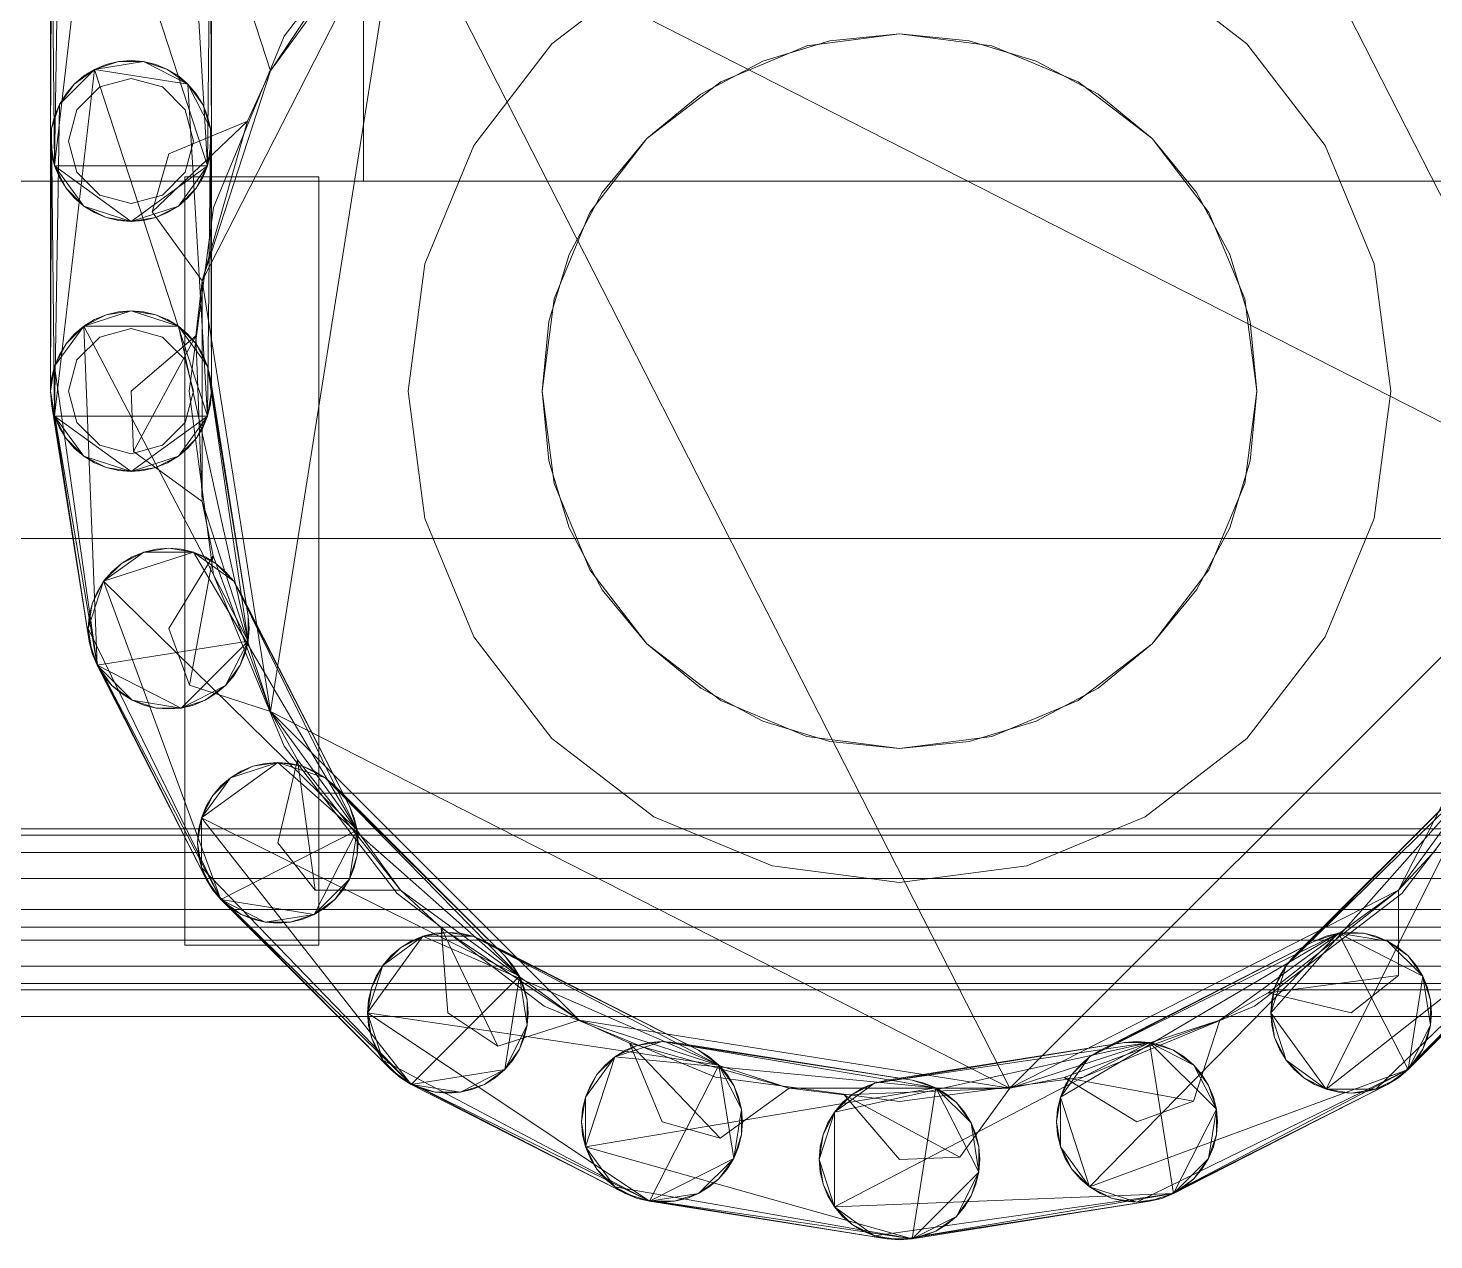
# Model space of a CAD drawing. Header units: millimetres. Extents: x -1970 to 59977, y -50268 to 6837.
# Drawn here: x 58291.7 to 58449.1, y 1831.5 to 1967.1 of the extents above; entities that cross this region are included whole.
import ezdxf

# ---------------------------------------------------------------- set-up
doc = ezdxf.new("R2010")
doc.units = ezdxf.units.MM
doc.layers.add('lateral_secador', color=7, linetype='Continuous', lineweight=0)

msp = doc.modelspace()

# ---------------------------------------------------------------- linework, layer by layer
at = {"layer": 'lateral_secador'}
for p, q in [((58425.118, 1996.89), (58467.28, 1914.142)), ((58294.694, 1951.719), (58299.167, 1990.519)), ((58299.167, 1990.519), (58311.812, 1951.719)), ((58309.616, 1988.864), (58311.812, 1951.719)), ((58294.694, 1951.719), (58295.233, 1986.586)), ((58294.253, 1954.5), (58294.364, 1983.908)), ((58294.253, 1982.5), (58294.253, 1954.5)), ((58294.694, 1951.719), (58294.364, 1983.908)), ((58312.142, 1983.908), (58311.812, 1951.719)), ((58312.142, 1983.908), (58312.253, 1954.5)), ((58312.253, 1954.5), (58312.253, 1982.5)), ((58333.038, 1982.715), (58320.404, 1966.25)), ((58311.226, 1938.858), (58333.392, 1982.361)), ((58318.864, 1962.365), (58333.392, 1982.361)), ((58318.864, 1890.635), (58333.392, 1982.361)), ((58333.392, 1982.361), (58467.28, 1914.142)), ((58401.61, 1848.473), (58333.392, 1982.361)), ((58329.253, 1980), (58329.253, 1950)), ((58318.864, 1962.365), (58329.181, 1977.806)), ((58361.753, 1974.131), (58350.362, 1965.391)), ((58428.144, 1965.391), (58416.753, 1974.131)), ((58315.927, 1971.435), (58318.864, 1962.365)), ((58320.404, 1966.25), (58312.462, 1947.076)), ((58350.362, 1965.391), (58341.622, 1954)), ((58378.9, 1965.137), (58369.253, 1961.141)), ((58381.449, 1965.731), (58373.946, 1963.455)), ((58389.253, 1966.5), (58378.9, 1965.137)), ((58389.253, 1966.5), (58381.449, 1965.731)), ((58397.057, 1965.731), (58389.253, 1966.5)), ((58399.606, 1965.137), (58389.253, 1966.5)), ((58404.56, 1963.455), (58397.057, 1965.731)), ((58409.253, 1961.141), (58399.606, 1965.137)), ((58436.884, 1954), (58428.144, 1965.391)), ((58294.694, 1923.719), (58299.167, 1962.519)), ((58295.233, 1958.586), (58299.167, 1962.519)), ((58296.89, 1960.864), (58299.167, 1962.519)), ((58299.167, 1962.519), (58297.962, 1961.781)), ((58299.167, 1962.519), (58301.845, 1963.389)), ((58299.167, 1962.519), (58304.661, 1963.389)), ((58300.472, 1963.059), (58299.167, 1962.519)), ((58299.167, 1962.519), (58309.616, 1960.864)), ((58299.167, 1962.519), (58311.812, 1923.719)), ((58301.845, 1963.389), (58300.472, 1963.059)), ((58303.253, 1963.5), (58301.845, 1963.389)), ((58301.845, 1963.389), (58304.661, 1963.389)), ((58304.661, 1963.389), (58303.253, 1963.5)), ((58304.661, 1963.389), (58307.339, 1962.519)), ((58306.034, 1963.059), (58304.661, 1963.389)), ((58304.661, 1963.389), (58309.616, 1960.864)), ((58307.339, 1962.519), (58306.034, 1963.059)), ((58307.339, 1962.519), (58309.616, 1960.864)), ((58308.544, 1961.781), (58307.339, 1962.519)), ((58311.226, 1938.858), (58318.864, 1962.365)), ((58318.864, 1962.365), (58316.267, 1956.732)), ((58373.946, 1963.455), (58367.03, 1959.759)), ((58411.476, 1959.759), (58404.56, 1963.455)), ((58295.233, 1958.586), (58296.89, 1960.864)), ((58296.89, 1960.864), (58295.972, 1959.79)), ((58297.962, 1961.781), (58296.89, 1960.864)), ((58299.753, 1960.562), (58297.191, 1958)), ((58303.253, 1961.5), (58299.753, 1960.562)), ((58306.753, 1960.562), (58303.253, 1961.5)), ((58309.315, 1958), (58306.753, 1960.562)), ((58309.616, 1960.864), (58308.544, 1961.781)), ((58309.616, 1960.864), (58311.272, 1958.586)), ((58310.534, 1959.79), (58309.616, 1960.864)), ((58309.616, 1960.864), (58312.142, 1955.908)), ((58309.616, 1960.864), (58311.812, 1923.719)), ((58369.253, 1961.141), (58360.969, 1954.784)), ((58417.537, 1954.784), (58409.253, 1961.141)), ((58295.972, 1959.79), (58295.233, 1958.586)), ((58311.272, 1958.586), (58310.534, 1959.79)), ((58367.03, 1959.759), (58360.969, 1954.784)), ((58417.537, 1954.784), (58411.476, 1959.759)), ((58294.364, 1955.908), (58295.233, 1958.586)), ((58294.694, 1957.281), (58294.364, 1955.908)), ((58295.233, 1958.586), (58294.694, 1957.281)), ((58294.694, 1923.719), (58295.233, 1958.586)), ((58297.191, 1958), (58296.253, 1954.5)), ((58310.253, 1954.5), (58309.315, 1958)), ((58311.272, 1958.586), (58312.142, 1955.908)), ((58311.812, 1957.281), (58311.272, 1958.586)), ((58312.142, 1955.908), (58311.812, 1957.281)), ((58294.253, 1926.5), (58294.364, 1955.908)), ((58294.364, 1955.908), (58294.253, 1954.5)), ((58294.694, 1923.719), (58294.364, 1955.908)), ((58305.63, 1946.576), (58316.267, 1956.732)), ((58316.267, 1956.732), (58307.462, 1953.075)), ((58311.226, 1938.858), (58316.267, 1956.732)), ((58312.142, 1955.908), (58311.812, 1923.719)), ((58312.142, 1955.908), (58312.253, 1926.5)), ((58312.253, 1954.5), (58312.142, 1955.908)), ((58294.253, 1954.5), (58294.253, 1926.5)), ((58294.694, 1951.719), (58294.253, 1954.5)), ((58294.253, 1954.5), (58294.364, 1953.092)), ((58296.253, 1954.5), (58297.191, 1951)), ((58309.315, 1951), (58310.253, 1954.5)), ((58312.253, 1954.5), (58311.812, 1951.719)), ((58312.142, 1953.092), (58312.253, 1954.5)), ((58312.253, 1926.5), (58312.253, 1954.5)), ((58360.969, 1954.784), (58354.612, 1946.5)), ((58360.969, 1954.784), (58355.994, 1948.723)), ((58422.512, 1948.723), (58417.537, 1954.784)), ((58423.894, 1946.5), (58417.537, 1954.784)), ((58294.364, 1953.092), (58294.694, 1951.719)), ((58307.462, 1953.075), (58305.63, 1946.576)), ((58311.812, 1951.719), (58312.142, 1953.092)), ((58341.622, 1954), (58336.127, 1940.735)), ((58442.379, 1940.735), (58436.884, 1954)), ((58295.972, 1949.21), (58294.694, 1951.719)), ((58294.694, 1951.719), (58295.233, 1950.414)), ((58297.962, 1947.219), (58294.694, 1951.719)), ((58303.253, 1945.5), (58294.694, 1951.719)), ((58311.812, 1951.719), (58294.694, 1951.719)), ((58297.191, 1951), (58299.753, 1948.438)), ((58311.812, 1951.719), (58303.253, 1945.5)), ((58306.753, 1948.438), (58309.315, 1951)), ((58311.812, 1951.719), (58308.544, 1947.219)), ((58311.812, 1951.719), (58310.534, 1949.21)), ((58311.272, 1950.414), (58311.812, 1951.719)), ((39189.253, 1950), (58489.253, 1950)), ((58295.233, 1950.414), (58295.972, 1949.21)), ((58309.253, 1950.5), (58324.253, 1950.5)), ((58309.253, 1950.5), (58309.253, 1864.5)), ((58310.534, 1949.21), (58311.272, 1950.414)), ((58324.253, 1864.5), (58324.253, 1950.5)), ((58329.253, 1950), (58609.253, 1950)), ((58297.962, 1947.219), (58295.972, 1949.21)), ((58295.972, 1949.21), (58296.89, 1948.136)), ((58296.89, 1948.136), (58297.962, 1947.219)), ((58299.753, 1948.438), (58303.253, 1947.5)), ((58303.253, 1947.5), (58306.753, 1948.438)), ((58310.534, 1949.21), (58308.544, 1947.219)), ((58308.544, 1947.219), (58309.616, 1948.136)), ((58309.616, 1948.136), (58310.534, 1949.21)), ((58355.994, 1948.723), (58352.298, 1941.807)), ((58426.208, 1941.807), (58422.512, 1948.723)), ((58300.472, 1945.941), (58297.962, 1947.219)), ((58297.962, 1947.219), (58299.167, 1946.481)), ((58303.253, 1945.5), (58297.962, 1947.219)), ((58299.167, 1946.481), (58300.472, 1945.941)), ((58308.544, 1947.219), (58303.253, 1945.5)), ((58305.63, 1946.576), (58311.226, 1938.858)), ((58308.544, 1947.219), (58306.034, 1945.941)), ((58306.034, 1945.941), (58307.339, 1946.481)), ((58307.339, 1946.481), (58308.544, 1947.219)), ((58312.462, 1947.076), (58309.753, 1926.5)), ((58354.612, 1946.5), (58350.616, 1936.853)), ((58427.89, 1936.853), (58423.894, 1946.5)), ((58303.253, 1945.5), (58300.472, 1945.941)), ((58300.472, 1945.941), (58301.845, 1945.611)), ((58301.845, 1945.611), (58303.253, 1945.5)), ((58306.034, 1945.941), (58303.253, 1945.5)), ((58303.253, 1945.5), (58304.661, 1945.611)), ((58304.661, 1945.611), (58306.034, 1945.941)), ((58352.298, 1941.807), (58350.022, 1934.304)), ((58428.484, 1934.304), (58426.208, 1941.807)), ((58336.127, 1940.735), (58334.253, 1926.5)), ((58444.253, 1926.5), (58442.379, 1940.735)), ((58311.226, 1938.858), (58310.497, 1932.698)), ((58311.226, 1914.142), (58311.226, 1938.858)), ((58318.864, 1890.635), (58311.226, 1938.858)), ((58350.616, 1936.853), (58349.253, 1926.5)), ((58429.253, 1926.5), (58427.89, 1936.853)), ((58297.962, 1933.781), (58303.253, 1935.5)), ((58300.472, 1935.059), (58303.253, 1935.5)), ((58301.845, 1935.389), (58300.472, 1935.059)), ((58303.253, 1935.5), (58301.845, 1935.389)), ((58303.253, 1935.5), (58306.034, 1935.059)), ((58304.661, 1935.389), (58303.253, 1935.5)), ((58303.253, 1935.5), (58308.544, 1933.781)), ((58306.034, 1935.059), (58304.661, 1935.389)), ((58294.694, 1929.281), (58297.962, 1933.781)), ((58295.972, 1931.79), (58297.962, 1933.781)), ((58297.962, 1933.781), (58296.89, 1932.864)), ((58297.962, 1933.781), (58300.472, 1935.059)), ((58299.167, 1934.519), (58297.962, 1933.781)), ((58297.962, 1933.781), (58308.544, 1933.781)), ((58299.442, 1895.839), (58297.962, 1933.781)), ((58297.962, 1933.781), (58316.351, 1898.517)), ((58300.472, 1935.059), (58299.167, 1934.519)), ((58306.034, 1935.059), (58308.544, 1933.781)), ((58307.339, 1934.519), (58306.034, 1935.059)), ((58308.544, 1933.781), (58307.339, 1934.519)), ((58308.544, 1933.781), (58310.534, 1931.79)), ((58309.616, 1932.864), (58308.544, 1933.781)), ((58308.544, 1933.781), (58311.812, 1929.281)), ((58308.544, 1933.781), (58316.351, 1898.517)), ((58350.022, 1934.304), (58349.253, 1926.5)), ((58429.253, 1926.5), (58428.484, 1934.304)), ((58296.89, 1932.864), (58295.972, 1931.79)), ((58299.753, 1932.562), (58297.191, 1930)), ((58303.253, 1933.5), (58299.753, 1932.562)), ((58306.753, 1932.562), (58303.253, 1933.5)), ((58310.497, 1932.698), (58303.253, 1926.5)), ((58303.519, 1919.753), (58310.497, 1932.698)), ((58309.315, 1930), (58306.753, 1932.562)), ((58310.534, 1931.79), (58309.616, 1932.864)), ((58311.226, 1914.142), (58310.497, 1932.698)), ((58294.694, 1929.281), (58295.972, 1931.79)), ((58295.233, 1930.586), (58294.694, 1929.281)), ((58295.972, 1931.79), (58295.233, 1930.586)), ((58310.534, 1931.79), (58311.812, 1929.281)), ((58311.272, 1930.586), (58310.534, 1931.79)), ((58311.812, 1929.281), (58311.272, 1930.586)), ((58294.253, 1926.5), (58294.694, 1929.281)), ((58294.694, 1929.281), (58294.364, 1927.908)), ((58299.442, 1895.839), (58294.694, 1929.281)), ((58297.191, 1930), (58296.253, 1926.5)), ((58310.253, 1926.5), (58309.315, 1930)), ((58311.812, 1929.281), (58316.351, 1901.332)), ((58312.142, 1927.908), (58311.812, 1929.281)), ((58311.812, 1929.281), (58316.351, 1898.517)), ((58294.364, 1927.908), (58294.253, 1926.5)), ((58316.351, 1901.332), (58312.142, 1927.908)), ((58294.694, 1923.719), (58294.253, 1926.5)), ((58294.253, 1926.5), (58294.364, 1925.092)), ((58298.573, 1898.517), (58294.253, 1926.5)), ((58299.442, 1895.839), (58294.253, 1926.5)), ((58296.253, 1926.5), (58297.191, 1923)), ((58303.253, 1926.5), (58303.519, 1919.753)), ((58309.315, 1923), (58310.253, 1926.5)), ((58309.753, 1926.5), (58312.462, 1905.924)), ((58312.253, 1926.5), (58311.812, 1923.719)), ((58312.142, 1925.092), (58312.253, 1926.5)), ((58334.253, 1926.5), (58336.127, 1912.265)), ((58349.253, 1926.5), (58350.022, 1918.696)), ((58349.253, 1926.5), (58350.616, 1916.147)), ((58427.89, 1916.147), (58429.253, 1926.5)), ((58428.484, 1918.696), (58429.253, 1926.5)), ((58442.379, 1912.265), (58444.253, 1926.5)), ((58294.364, 1925.092), (58294.694, 1923.719)), ((58294.364, 1925.092), (58298.573, 1898.517)), ((58311.812, 1923.719), (58312.142, 1925.092)), ((58295.972, 1921.21), (58294.694, 1923.719)), ((58294.694, 1923.719), (58295.233, 1922.414)), ((58297.962, 1919.219), (58294.694, 1923.719)), ((58303.253, 1917.5), (58294.694, 1923.719)), ((58311.812, 1923.719), (58294.694, 1923.719)), ((58297.191, 1923), (58299.753, 1920.438)), ((58311.812, 1923.719), (58303.253, 1917.5)), ((58306.753, 1920.438), (58309.315, 1923)), ((58311.812, 1923.719), (58308.544, 1919.219)), ((58311.812, 1923.719), (58310.534, 1921.21)), ((58311.272, 1922.414), (58311.812, 1923.719)), ((58295.233, 1922.414), (58295.972, 1921.21)), ((58297.962, 1919.219), (58295.972, 1921.21)), ((58295.972, 1921.21), (58296.89, 1920.136)), ((58310.534, 1921.21), (58308.544, 1919.219)), ((58309.616, 1920.136), (58310.534, 1921.21)), ((58310.534, 1921.21), (58311.272, 1922.414)), ((58296.89, 1920.136), (58297.962, 1919.219)), ((58299.753, 1920.438), (58303.253, 1919.5)), ((58303.253, 1919.5), (58306.753, 1920.438)), ((58303.519, 1919.753), (58311.226, 1914.142)), ((58308.544, 1919.219), (58309.616, 1920.136)), ((58300.472, 1917.941), (58297.962, 1919.219)), ((58297.962, 1919.219), (58299.167, 1918.481)), ((58303.253, 1917.5), (58297.962, 1919.219)), ((58299.167, 1918.481), (58300.472, 1917.941)), ((58303.253, 1917.5), (58300.472, 1917.941)), ((58300.472, 1917.941), (58301.845, 1917.611)), ((58308.544, 1919.219), (58303.253, 1917.5)), ((58306.034, 1917.941), (58303.253, 1917.5)), ((58304.661, 1917.611), (58306.034, 1917.941)), ((58308.544, 1919.219), (58306.034, 1917.941)), ((58306.034, 1917.941), (58307.339, 1918.481)), ((58307.339, 1918.481), (58308.544, 1919.219)), ((58350.022, 1918.696), (58352.298, 1911.193)), ((58426.208, 1911.193), (58428.484, 1918.696)), ((58301.845, 1917.611), (58303.253, 1917.5)), ((58303.253, 1917.5), (58304.661, 1917.611)), ((58350.616, 1916.147), (58354.612, 1906.5)), ((58423.894, 1906.5), (58427.89, 1916.147)), ((58318.864, 1890.635), (58311.226, 1914.142)), ((58311.226, 1914.142), (58312.437, 1908.058)), ((58467.28, 1914.142), (58401.61, 1848.473)), ((58467.28, 1914.142), (58445.114, 1870.639)), ((58336.127, 1912.265), (58341.622, 1899)), ((58436.884, 1899), (58442.379, 1912.265)), ((58352.298, 1911.193), (58355.994, 1904.277)), ((58422.512, 1904.277), (58426.208, 1911.193)), ((39189.253, 1910), (58489.253, 1910)), ((58300.181, 1905.215), (58304.681, 1908.484)), ((58300.181, 1905.215), (58310.243, 1908.484)), ((58302.173, 1907.206), (58304.681, 1908.484)), ((58304.681, 1908.484), (58303.376, 1907.944)), ((58304.681, 1908.484), (58307.462, 1908.925)), ((58306.054, 1908.814), (58304.681, 1908.484)), ((58304.681, 1908.484), (58310.243, 1908.484)), ((58307.462, 1908.925), (58306.054, 1908.814)), ((58307.462, 1908.925), (58310.243, 1908.484)), ((58308.87, 1908.814), (58307.462, 1908.925)), ((58310.243, 1908.484), (58308.87, 1908.814)), ((58310.243, 1908.484), (58312.753, 1907.206)), ((58311.548, 1907.944), (58310.243, 1908.484)), ((58310.243, 1908.484), (58314.743, 1905.215)), ((58310.243, 1908.484), (58328.567, 1877.358)), ((58300.181, 1905.215), (58302.173, 1907.206)), ((58302.173, 1907.206), (58301.099, 1906.288)), ((58303.376, 1907.944), (58302.173, 1907.206)), ((58312.437, 1908.058), (58307.462, 1899.925)), ((58309.8, 1893.589), (58312.437, 1908.058)), ((58312.753, 1907.206), (58311.548, 1907.944)), ((58318.864, 1890.635), (58312.437, 1908.058)), ((58312.753, 1907.206), (58314.743, 1905.215)), ((58313.825, 1906.288), (58312.753, 1907.206)), ((58301.099, 1906.288), (58300.181, 1905.215)), ((58312.462, 1905.924), (58320.404, 1886.75)), ((58314.743, 1905.215), (58313.825, 1906.288)), ((58354.612, 1906.5), (58360.969, 1898.216)), ((58417.537, 1898.216), (58423.894, 1906.5)), ((58298.462, 1899.925), (58300.181, 1905.215)), ((58298.903, 1902.706), (58300.181, 1905.215)), ((58299.442, 1904.01), (58298.903, 1902.706)), ((58300.181, 1905.215), (58299.442, 1904.01)), ((58313.314, 1869.587), (58300.181, 1905.215)), ((58300.181, 1905.215), (58328.567, 1877.358)), ((58314.743, 1905.215), (58327.696, 1880.036)), ((58315.481, 1904.01), (58314.743, 1905.215)), ((58314.743, 1905.215), (58328.567, 1877.358)), ((58327.696, 1880.036), (58315.481, 1904.01)), ((58355.994, 1904.277), (58360.969, 1898.216)), ((58417.537, 1898.216), (58422.512, 1904.277)), ((58298.462, 1899.925), (58298.903, 1902.706)), ((58298.903, 1902.706), (58298.573, 1901.332)), ((58298.573, 1901.332), (58298.462, 1899.925)), ((58316.351, 1901.332), (58316.351, 1898.517)), ((58316.462, 1899.925), (58316.351, 1901.332)), ((58298.903, 1897.143), (58298.462, 1899.925)), ((58298.462, 1899.925), (58298.573, 1898.517)), ((58313.314, 1869.587), (58298.462, 1899.925)), ((58307.462, 1899.925), (58309.8, 1893.589)), ((58316.351, 1898.517), (58316.462, 1899.925)), ((58298.573, 1898.517), (58298.903, 1897.143)), ((58299.442, 1895.839), (58298.573, 1898.517)), ((58316.351, 1898.517), (58299.442, 1895.839)), ((58316.351, 1898.517), (58308.87, 1891.035)), ((58316.351, 1898.517), (58313.825, 1893.561)), ((58316.351, 1898.517), (58315.481, 1895.839)), ((58316.022, 1897.143), (58316.351, 1898.517)), ((58341.622, 1899), (58350.362, 1887.609)), ((58360.969, 1898.216), (58367.03, 1893.241)), ((58360.969, 1898.216), (58369.253, 1891.859)), ((58409.253, 1891.859), (58417.537, 1898.216)), ((58411.476, 1893.241), (58417.537, 1898.216)), ((58428.144, 1887.609), (58436.884, 1899)), ((58311.659, 1871.865), (58298.903, 1897.143)), ((58298.903, 1897.143), (58299.442, 1895.839)), ((58313.314, 1869.587), (58298.903, 1897.143)), ((58315.481, 1895.839), (58316.022, 1897.143)), ((58299.442, 1895.839), (58311.659, 1871.865)), ((58301.099, 1893.561), (58299.442, 1895.839)), ((58299.442, 1895.839), (58300.181, 1894.635)), ((58303.376, 1891.906), (58299.442, 1895.839)), ((58308.87, 1891.035), (58299.442, 1895.839)), ((58300.181, 1894.635), (58301.099, 1893.561)), ((58315.481, 1895.839), (58313.825, 1893.561)), ((58313.825, 1893.561), (58314.743, 1894.635)), ((58314.743, 1894.635), (58315.481, 1895.839)), ((58303.376, 1891.906), (58301.099, 1893.561)), ((58301.099, 1893.561), (58302.173, 1892.643)), ((58313.825, 1893.561), (58308.87, 1891.035)), ((58309.8, 1893.589), (58318.864, 1890.635)), ((58313.825, 1893.561), (58311.548, 1891.906)), ((58312.753, 1892.643), (58313.825, 1893.561)), ((58367.03, 1893.241), (58373.946, 1889.545)), ((58404.56, 1889.545), (58411.476, 1893.241)), ((58302.173, 1892.643), (58303.376, 1891.906)), ((58306.054, 1891.035), (58303.376, 1891.906)), ((58303.376, 1891.906), (58304.681, 1891.365)), ((58308.87, 1891.035), (58303.376, 1891.906)), ((58304.681, 1891.365), (58306.054, 1891.035)), ((58311.548, 1891.906), (58308.87, 1891.035)), ((58308.87, 1891.035), (58310.243, 1891.365)), ((58310.243, 1891.365), (58311.548, 1891.906)), ((58311.548, 1891.906), (58312.753, 1892.643)), ((58369.253, 1891.859), (58378.9, 1887.863)), ((58399.606, 1887.863), (58409.253, 1891.859)), ((58308.87, 1891.035), (58306.054, 1891.035)), ((58306.054, 1891.035), (58307.462, 1890.925)), ((58307.462, 1890.925), (58308.87, 1891.035)), ((58333.392, 1870.639), (58318.864, 1890.635)), ((58318.864, 1890.635), (58321.894, 1885.223)), ((58353.388, 1856.11), (58318.864, 1890.635)), ((58401.61, 1848.473), (58318.864, 1890.635)), ((58459.642, 1890.635), (58445.114, 1870.639)), ((58373.946, 1889.545), (58381.449, 1887.269)), ((58397.057, 1887.269), (58404.56, 1889.545)), ((58320.404, 1886.75), (58333.038, 1870.285)), ((58350.362, 1887.609), (58361.753, 1878.869)), ((58378.9, 1887.863), (58389.253, 1886.5)), ((58381.449, 1887.269), (58389.253, 1886.5)), ((58389.253, 1886.5), (58399.606, 1887.863)), ((58389.253, 1886.5), (58397.057, 1887.269)), ((58416.753, 1878.869), (58428.144, 1887.609)), ((58445.468, 1870.285), (58458.102, 1886.75)), ((58311.118, 1878.732), (58319.677, 1884.95)), ((58314.388, 1883.232), (58319.677, 1884.95)), ((58316.896, 1884.51), (58319.677, 1884.95)), ((58319.677, 1884.95), (58318.271, 1884.84)), ((58321.894, 1885.223), (58319.677, 1875.95)), ((58319.677, 1884.95), (58322.458, 1884.51)), ((58321.085, 1884.84), (58319.677, 1884.95)), ((58319.677, 1884.95), (58324.968, 1883.232)), ((58319.677, 1884.95), (58346.722, 1861.01)), ((58323.858, 1870.647), (58321.894, 1885.223)), ((58333.392, 1870.639), (58321.894, 1885.223)), ((58314.388, 1883.232), (58316.896, 1884.51)), ((58315.591, 1883.969), (58314.388, 1883.232)), ((58316.896, 1884.51), (58315.591, 1883.969)), ((58318.271, 1884.84), (58316.896, 1884.51)), ((58322.458, 1884.51), (58321.085, 1884.84)), ((58322.458, 1884.51), (58324.968, 1883.232)), ((58323.763, 1883.969), (58322.458, 1884.51)), ((58324.968, 1883.232), (58323.763, 1883.969)), ((58430.802, 1856.925), (58454.743, 1883.969)), ((58432.521, 1862.215), (58454.743, 1883.969)), ((58437.021, 1848.365), (58454.743, 1883.969)), ((58311.118, 1878.732), (58314.388, 1883.232)), ((58312.396, 1881.24), (58314.388, 1883.232)), ((58313.314, 1882.314), (58312.396, 1881.24)), ((58314.388, 1883.232), (58313.314, 1882.314)), ((58324.968, 1883.232), (58345.067, 1863.288)), ((58326.042, 1882.314), (58324.968, 1883.232)), ((58324.968, 1883.232), (58346.722, 1861.01)), ((58345.067, 1863.288), (58326.042, 1882.314)), ((58432.521, 1862.215), (58452.464, 1882.314)), ((58452.464, 1882.314), (58433.439, 1863.288)), ((58311.118, 1878.732), (58312.396, 1881.24)), ((58312.396, 1881.24), (58311.659, 1880.036)), ((58324.253, 1881.5), (58454.253, 1881.5)), ((58324.253, 1881.5), (58324.253, 1866.5)), ((58310.677, 1875.95), (58311.118, 1878.732)), ((58311.118, 1878.732), (58310.788, 1877.358)), ((58311.659, 1880.036), (58311.118, 1878.732)), ((58311.118, 1873.169), (58311.118, 1878.732)), ((58334.618, 1848.906), (58311.118, 1878.732)), ((58311.118, 1878.732), (58346.722, 1861.01)), ((58327.696, 1880.036), (58328.567, 1877.358)), ((58328.237, 1878.732), (58327.696, 1880.036)), ((58328.567, 1877.358), (58328.237, 1878.732)), ((58361.753, 1878.869), (58375.018, 1873.374)), ((58403.488, 1873.374), (58416.753, 1878.869)), ((58259.253, 1877.5), (58509.253, 1877.5)), ((58310.788, 1877.358), (58310.677, 1875.95)), ((58328.567, 1877.358), (58313.314, 1869.587)), ((58328.567, 1877.358), (58323.763, 1867.931)), ((58328.567, 1877.358), (58327.696, 1871.865)), ((58328.567, 1877.358), (58328.567, 1874.543)), ((58328.677, 1875.95), (58328.567, 1877.358)), ((58259.253, 1876.815), (58509.253, 1876.815)), ((58311.118, 1873.169), (58310.677, 1875.95)), ((58310.677, 1875.95), (58310.788, 1874.543)), ((58319.677, 1875.95), (58323.858, 1870.647)), ((58328.567, 1874.543), (58328.677, 1875.95)), ((58259.253, 1874.864), (58509.253, 1874.864)), ((58310.788, 1874.543), (58311.118, 1873.169)), ((58328.567, 1874.543), (58327.696, 1871.865)), ((58328.237, 1873.169), (58328.567, 1874.543)), ((58445.114, 1870.639), (58449.325, 1875.194)), ((58312.396, 1870.66), (58311.118, 1873.169)), ((58311.118, 1873.169), (58311.659, 1871.865)), ((58334.618, 1848.906), (58311.118, 1873.169)), ((58327.696, 1871.865), (58328.237, 1873.169)), ((58375.018, 1873.374), (58389.253, 1871.5)), ((58389.253, 1871.5), (58403.488, 1873.374)), ((58259.253, 1871.944), (58509.253, 1871.944)), ((58311.659, 1871.865), (58312.396, 1870.66)), ((58313.314, 1869.587), (58311.659, 1871.865)), ((58327.696, 1871.865), (58323.763, 1867.931)), ((58327.696, 1871.865), (58326.042, 1869.587)), ((58326.958, 1870.66), (58327.696, 1871.865)), ((58466.847, 1871.865), (58437.021, 1848.365)), ((58466.847, 1871.865), (58442.583, 1848.365)), ((58466.847, 1871.865), (58445.093, 1849.643)), ((58332.339, 1850.561), (58312.396, 1870.66)), ((58312.396, 1870.66), (58313.314, 1869.587)), ((58334.618, 1848.906), (58312.396, 1870.66)), ((58313.314, 1869.587), (58332.339, 1850.561)), ((58315.591, 1867.931), (58313.314, 1869.587)), ((58313.314, 1869.587), (58314.388, 1868.669)), ((58318.271, 1867.061), (58313.314, 1869.587)), ((58323.763, 1867.931), (58313.314, 1869.587)), ((58326.042, 1869.587), (58323.763, 1867.931)), ((58323.858, 1870.647), (58333.392, 1870.639)), ((58324.968, 1868.669), (58326.042, 1869.587)), ((58326.042, 1869.587), (58326.958, 1870.66)), ((58333.038, 1870.285), (58349.503, 1857.651)), ((58353.388, 1856.11), (58333.392, 1870.639)), ((58333.392, 1870.639), (58337.946, 1866.428)), ((58445.114, 1870.639), (58401.61, 1848.473)), ((58445.114, 1870.639), (58425.118, 1856.11)), ((58429.003, 1857.651), (58445.468, 1870.285)), ((58445.114, 1870.639), (58430.53, 1859.141)), ((58465.192, 1869.587), (58445.093, 1849.643)), ((58445.105, 1861.105), (58445.114, 1870.639)), ((58446.167, 1850.561), (58465.192, 1869.587)), ((58509.253, 1868.5), (58259.253, 1868.5)), ((58314.388, 1868.669), (58315.591, 1867.931)), ((58318.271, 1867.061), (58315.591, 1867.931)), ((58315.591, 1867.931), (58316.896, 1867.391)), ((58323.763, 1867.931), (58318.271, 1867.061)), ((58323.763, 1867.931), (58321.085, 1867.061)), ((58322.458, 1867.391), (58323.763, 1867.931)), ((58323.763, 1867.931), (58324.968, 1868.669)), ((58279.253, 1866.5), (58509.253, 1866.5)), ((58316.896, 1867.391), (58318.271, 1867.061)), ((58321.085, 1867.061), (58318.271, 1867.061)), ((58318.271, 1867.061), (58319.677, 1866.95)), ((58319.677, 1866.95), (58321.085, 1867.061)), ((58321.085, 1867.061), (58322.458, 1867.391)), ((58324.253, 1866.5), (58454.253, 1866.5)), ((58344.317, 1853.173), (58337.946, 1866.428)), ((58337.946, 1866.428), (58338.704, 1856.925)), ((58353.388, 1856.11), (58337.946, 1866.428)), ((58259.253, 1865.056), (58509.253, 1865.056)), ((58309.253, 1864.5), (58324.253, 1864.5)), ((58329.704, 1856.925), (58335.923, 1865.484)), ((58331.423, 1862.215), (58335.923, 1865.484)), ((58333.413, 1864.206), (58335.923, 1865.484)), ((58334.618, 1864.944), (58333.413, 1864.206)), ((58335.923, 1865.484), (58334.618, 1864.944)), ((58335.923, 1865.484), (58338.704, 1865.925)), ((58337.296, 1865.814), (58335.923, 1865.484)), ((58335.923, 1865.484), (58341.485, 1865.484)), ((58335.923, 1865.484), (58369.042, 1851.073)), ((58338.704, 1865.925), (58337.296, 1865.814)), ((58338.704, 1865.925), (58341.485, 1865.484)), ((58340.11, 1865.814), (58338.704, 1865.925)), ((58341.485, 1865.484), (58340.11, 1865.814)), ((58341.485, 1865.484), (58366.763, 1852.728)), ((58342.79, 1864.944), (58341.485, 1865.484)), ((58341.485, 1865.484), (58369.042, 1851.073)), ((58366.763, 1852.728), (58342.79, 1864.944)), ((58407.269, 1847.49), (58438.396, 1865.814)), ((58410.538, 1851.99), (58438.396, 1865.814)), ((58410.538, 1837.428), (58438.396, 1865.814)), ((58410.538, 1851.99), (58435.716, 1864.944)), ((58435.716, 1864.944), (58411.743, 1852.728)), ((58435.716, 1864.944), (58438.396, 1865.814)), ((58437.021, 1865.484), (58435.716, 1864.944)), ((58438.396, 1865.814), (58437.021, 1865.484)), ((58439.802, 1865.925), (58438.396, 1865.814)), ((58438.396, 1865.814), (58441.21, 1865.814)), ((58438.396, 1865.814), (58443.888, 1864.944)), ((58438.396, 1865.814), (58447.821, 1861.01)), ((58438.396, 1865.814), (58446.167, 1850.561)), ((58441.21, 1865.814), (58439.802, 1865.925)), ((58441.21, 1865.814), (58443.888, 1864.944)), ((58442.583, 1865.484), (58441.21, 1865.814)), ((58443.888, 1864.944), (58442.583, 1865.484)), ((58443.888, 1864.944), (58446.167, 1863.288)), ((58445.093, 1864.206), (58443.888, 1864.944)), ((58443.888, 1864.944), (58447.821, 1861.01)), ((58331.423, 1862.215), (58333.413, 1864.206)), ((58332.339, 1863.288), (58331.423, 1862.215)), ((58333.413, 1864.206), (58332.339, 1863.288)), ((58345.067, 1863.288), (58346.722, 1861.01)), ((58345.985, 1862.215), (58345.067, 1863.288)), ((58433.439, 1863.288), (58432.521, 1862.215)), ((58446.167, 1863.288), (58445.093, 1864.206)), ((58446.167, 1863.288), (58447.821, 1861.01)), ((58447.083, 1862.215), (58446.167, 1863.288)), ((58259.253, 1862.136), (58509.253, 1862.136)), ((58329.704, 1856.925), (58331.423, 1862.215)), ((58330.144, 1859.706), (58331.423, 1862.215)), ((58331.423, 1862.215), (58330.685, 1861.01)), ((58346.722, 1861.01), (58345.985, 1862.215)), ((58430.802, 1856.925), (58432.521, 1862.215)), ((58431.243, 1859.706), (58432.521, 1862.215)), ((58432.521, 1862.215), (58431.784, 1861.01)), ((58447.821, 1861.01), (58447.083, 1862.215)), ((58259.253, 1860.185), (58509.253, 1860.185)), ((58329.704, 1856.925), (58330.144, 1859.706)), ((58330.144, 1859.706), (58329.814, 1858.332)), ((58330.685, 1861.01), (58330.144, 1859.706)), ((58346.722, 1861.01), (58334.618, 1848.906)), ((58346.722, 1861.01), (58345.067, 1850.561)), ((58346.722, 1861.01), (58347.593, 1858.332)), ((58347.263, 1859.706), (58346.722, 1861.01)), ((58346.722, 1861.01), (58347.593, 1855.517)), ((58347.593, 1858.332), (58347.263, 1859.706)), ((58445.105, 1861.105), (58430.53, 1859.141)), ((58430.802, 1856.925), (58431.243, 1859.706)), ((58431.243, 1859.706), (58430.913, 1858.332)), ((58431.784, 1861.01), (58431.243, 1859.706)), ((58439.802, 1856.925), (58445.105, 1861.105)), ((58447.821, 1861.01), (58446.167, 1850.561)), ((58447.821, 1861.01), (58448.692, 1858.332)), ((58448.362, 1859.706), (58447.821, 1861.01)), ((58447.821, 1861.01), (58448.692, 1855.517)), ((58448.692, 1858.332), (58448.362, 1859.706)), ((58259.253, 1859.5), (58509.253, 1859.5)), ((58329.814, 1858.332), (58329.704, 1856.925)), ((58347.593, 1858.332), (58347.593, 1855.517)), ((58347.704, 1856.925), (58347.593, 1858.332)), ((58425.118, 1856.11), (58430.53, 1859.141)), ((58430.53, 1859.141), (58439.802, 1856.925)), ((58430.913, 1858.332), (58430.802, 1856.925)), ((58448.692, 1858.332), (58448.692, 1855.517)), ((58448.802, 1856.925), (58448.692, 1858.332)), ((58330.144, 1854.143), (58329.704, 1856.925)), ((58329.704, 1856.925), (58329.814, 1855.517)), ((58331.423, 1851.635), (58329.704, 1856.925)), ((58361.271, 1835.82), (58329.704, 1856.925)), ((58329.704, 1856.925), (58369.042, 1851.073)), ((58338.704, 1856.925), (58344.317, 1853.173)), ((58347.593, 1855.517), (58347.704, 1856.925)), ((58349.503, 1857.651), (58368.677, 1849.709)), ((58409.829, 1849.709), (58429.003, 1857.651)), ((58431.243, 1854.143), (58430.802, 1856.925)), ((58430.802, 1856.925), (58430.913, 1855.517)), ((58432.521, 1851.635), (58430.802, 1856.925)), ((58437.021, 1848.365), (58430.802, 1856.925)), ((58448.692, 1855.517), (58448.802, 1856.925)), ((58279.253, 1856.5), (58509.253, 1856.5)), ((58329.814, 1855.517), (58330.144, 1854.143)), ((58344.317, 1853.173), (58353.388, 1856.11)), ((58347.593, 1855.517), (58345.067, 1850.561)), ((58347.593, 1855.517), (58346.722, 1852.839)), ((58347.263, 1854.143), (58347.593, 1855.517)), ((58376.896, 1848.473), (58353.388, 1856.11)), ((58353.388, 1856.11), (58359.021, 1853.514)), ((58401.61, 1848.473), (58353.388, 1856.11)), ((58425.118, 1856.11), (58401.61, 1848.473)), ((58425.118, 1856.11), (58407.694, 1849.683)), ((58422.163, 1847.046), (58425.118, 1856.11)), ((58430.913, 1855.517), (58431.243, 1854.143)), ((58448.692, 1855.517), (58446.167, 1850.561)), ((58448.692, 1855.517), (58447.821, 1852.839)), ((58448.362, 1854.143), (58448.692, 1855.517)), ((58331.423, 1851.635), (58330.144, 1854.143)), ((58330.144, 1854.143), (58330.685, 1852.839)), ((58346.722, 1852.839), (58347.263, 1854.143)), ((58357.388, 1851.99), (58362.677, 1853.709)), ((58369.177, 1842.876), (58359.021, 1853.514)), ((58359.021, 1853.514), (58362.677, 1844.709)), ((58376.896, 1848.473), (58359.021, 1853.514)), ((58359.896, 1853.269), (58362.677, 1853.709)), ((58361.271, 1853.598), (58359.896, 1853.269)), ((58362.677, 1853.709), (58361.271, 1853.598)), ((58362.677, 1853.709), (58390.661, 1849.389)), ((58364.085, 1853.598), (58362.677, 1853.709)), ((58362.677, 1853.709), (58393.339, 1848.519)), ((58390.661, 1849.389), (58364.085, 1853.598)), ((58381.972, 1845.79), (58417.235, 1853.598)), ((58381.972, 1835.21), (58417.235, 1853.598)), ((58386.472, 1849.059), (58414.421, 1853.598)), ((58386.472, 1849.059), (58417.235, 1853.598)), ((58414.421, 1853.598), (58387.845, 1849.389)), ((58415.829, 1853.709), (58414.421, 1853.598)), ((58414.421, 1853.598), (58417.235, 1853.598)), ((58417.235, 1853.598), (58415.829, 1853.709)), ((58417.235, 1853.598), (58419.915, 1852.728)), ((58418.61, 1853.269), (58417.235, 1853.598)), ((58417.235, 1853.598), (58422.192, 1851.073)), ((58417.235, 1853.598), (58424.718, 1846.117)), ((58417.235, 1853.598), (58419.915, 1836.69)), ((58432.521, 1851.635), (58431.243, 1854.143)), ((58431.243, 1854.143), (58431.784, 1852.839)), ((58447.821, 1852.839), (58448.362, 1854.143)), ((58330.685, 1852.839), (58331.423, 1851.635)), ((58346.722, 1852.839), (58345.067, 1850.561)), ((58345.985, 1851.635), (58346.722, 1852.839)), ((58354.118, 1847.49), (58357.388, 1851.99)), ((58354.118, 1841.928), (58357.388, 1851.99)), ((58355.396, 1849.999), (58357.388, 1851.99)), ((58357.388, 1851.99), (58356.314, 1851.073)), ((58357.388, 1851.99), (58359.896, 1853.269)), ((58358.591, 1852.728), (58357.388, 1851.99)), ((58357.388, 1851.99), (58393.339, 1848.519)), ((58359.896, 1853.269), (58358.591, 1852.728)), ((58366.763, 1852.728), (58369.042, 1851.073)), ((58367.968, 1851.99), (58366.763, 1852.728)), ((58369.042, 1851.073), (58367.968, 1851.99)), ((58407.269, 1847.49), (58410.538, 1851.99)), ((58408.548, 1849.999), (58410.538, 1851.99)), ((58410.538, 1851.99), (58409.464, 1851.073)), ((58411.743, 1852.728), (58410.538, 1851.99)), ((58419.915, 1852.728), (58418.61, 1853.269)), ((58419.915, 1852.728), (58422.192, 1851.073)), ((58421.118, 1851.99), (58419.915, 1852.728)), ((58422.192, 1851.073), (58421.118, 1851.99)), ((58431.784, 1852.839), (58432.521, 1851.635)), ((58447.821, 1852.839), (58446.167, 1850.561)), ((58447.083, 1851.635), (58447.821, 1852.839)), ((58333.413, 1849.643), (58331.423, 1851.635)), ((58331.423, 1851.635), (58332.339, 1850.561)), ((58361.271, 1835.82), (58331.423, 1851.635)), ((58332.339, 1850.561), (58333.413, 1849.643)), ((58334.618, 1848.906), (58332.339, 1850.561)), ((58345.067, 1850.561), (58334.618, 1848.906)), ((58345.067, 1850.561), (58340.11, 1848.035)), ((58345.067, 1850.561), (58342.79, 1848.906)), ((58343.993, 1849.643), (58345.067, 1850.561)), ((58345.067, 1850.561), (58345.985, 1851.635)), ((58356.314, 1851.073), (58355.396, 1849.999)), ((58369.042, 1851.073), (58361.271, 1835.82)), ((58369.042, 1851.073), (58370.696, 1848.795)), ((58369.958, 1849.999), (58369.042, 1851.073)), ((58369.042, 1851.073), (58371.567, 1846.117)), ((58369.042, 1851.073), (58370.696, 1840.623)), ((58409.464, 1851.073), (58408.548, 1849.999)), ((58446.167, 1850.561), (58410.538, 1837.428)), ((58446.167, 1850.561), (58415.829, 1835.709)), ((58446.167, 1850.561), (58418.61, 1836.15)), ((58422.192, 1851.073), (58423.847, 1848.795)), ((58423.11, 1849.999), (58422.192, 1851.073)), ((58422.192, 1851.073), (58424.718, 1846.117)), ((58434.513, 1849.643), (58432.521, 1851.635)), ((58432.521, 1851.635), (58433.439, 1850.561)), ((58437.021, 1848.365), (58432.521, 1851.635)), ((58433.439, 1850.561), (58434.513, 1849.643)), ((58446.167, 1850.561), (58443.888, 1848.906)), ((58445.093, 1849.643), (58446.167, 1850.561)), ((58446.167, 1850.561), (58447.083, 1851.635)), ((58358.591, 1836.69), (58333.413, 1849.643)), ((58333.413, 1849.643), (58334.618, 1848.906)), ((58361.271, 1835.82), (58333.413, 1849.643)), ((58334.618, 1848.906), (58358.591, 1836.69)), ((58337.296, 1848.035), (58334.618, 1848.906)), ((58334.618, 1848.906), (58335.923, 1848.365)), ((58340.11, 1848.035), (58334.618, 1848.906)), ((58342.79, 1848.906), (58340.11, 1848.035)), ((58341.485, 1848.365), (58342.79, 1848.906)), ((58342.79, 1848.906), (58343.993, 1849.643)), ((58354.118, 1847.49), (58355.396, 1849.999)), ((58354.659, 1848.795), (58354.118, 1847.49)), ((58355.396, 1849.999), (58354.659, 1848.795)), ((58368.677, 1849.709), (58389.253, 1847)), ((58370.696, 1848.795), (58369.958, 1849.999)), ((58370.696, 1848.795), (58371.567, 1846.117)), ((58371.237, 1847.49), (58370.696, 1848.795)), ((58381.972, 1845.79), (58386.472, 1849.059)), ((58383.962, 1847.781), (58386.472, 1849.059)), ((58386.472, 1849.059), (58385.167, 1848.519)), ((58387.845, 1849.389), (58386.472, 1849.059)), ((58389.253, 1847), (58409.829, 1849.709)), ((58390.661, 1849.389), (58393.339, 1848.519)), ((58392.034, 1849.059), (58390.661, 1849.389)), ((58393.339, 1848.519), (58392.034, 1849.059)), ((58401.61, 1848.473), (58407.694, 1849.683)), ((58407.269, 1847.49), (58408.548, 1849.999)), ((58407.81, 1848.795), (58407.269, 1847.49)), ((58422.163, 1847.046), (58407.694, 1849.683)), ((58407.694, 1849.683), (58415.829, 1844.709)), ((58408.548, 1849.999), (58407.81, 1848.795)), ((58443.888, 1848.906), (58418.61, 1836.15)), ((58419.915, 1836.69), (58443.888, 1848.906)), ((58423.847, 1848.795), (58423.11, 1849.999)), ((58423.847, 1848.795), (58424.718, 1846.117)), ((58424.388, 1847.49), (58423.847, 1848.795)), ((58437.021, 1848.365), (58434.513, 1849.643)), ((58434.513, 1849.643), (58435.716, 1848.906)), ((58435.716, 1848.906), (58437.021, 1848.365)), ((58445.093, 1849.643), (58442.583, 1848.365)), ((58442.583, 1848.365), (58443.888, 1848.906)), ((58443.888, 1848.906), (58445.093, 1849.643)), ((58335.923, 1848.365), (58337.296, 1848.035)), ((58340.11, 1848.035), (58337.296, 1848.035)), ((58337.296, 1848.035), (58338.704, 1847.925)), ((58338.704, 1847.925), (58340.11, 1848.035)), ((58340.11, 1848.035), (58341.485, 1848.365)), ((58353.677, 1844.709), (58354.118, 1847.49)), ((58354.118, 1847.49), (58353.788, 1846.117)), ((58354.118, 1841.928), (58393.339, 1848.519)), ((58354.118, 1841.928), (58354.118, 1847.49)), ((58369.177, 1842.876), (58376.896, 1848.473)), ((58371.567, 1846.117), (58371.237, 1847.49)), ((58401.61, 1848.473), (58376.896, 1848.473)), ((58376.896, 1848.473), (58383.054, 1847.744)), ((58381.972, 1845.79), (58383.962, 1847.781)), ((58383.962, 1847.781), (58382.89, 1846.864)), ((58401.61, 1848.473), (58383.054, 1847.744)), ((58396.001, 1840.765), (58383.054, 1847.744)), ((58383.054, 1847.744), (58389.253, 1840.5)), ((58385.167, 1848.519), (58383.962, 1847.781)), ((58393.339, 1848.519), (58390.661, 1831.611)), ((58393.339, 1848.519), (58395.616, 1846.864)), ((58394.544, 1847.781), (58393.339, 1848.519)), ((58393.339, 1848.519), (58397.272, 1844.586)), ((58393.339, 1848.519), (58398.142, 1839.092)), ((58395.616, 1846.864), (58394.544, 1847.781)), ((58396.001, 1840.765), (58401.61, 1848.473)), ((58406.829, 1844.709), (58407.269, 1847.49)), ((58407.269, 1847.49), (58406.939, 1846.117)), ((58407.269, 1841.928), (58407.269, 1847.49)), ((58410.538, 1837.428), (58407.269, 1847.49)), ((58424.718, 1846.117), (58424.388, 1847.49)), ((58439.802, 1847.925), (58437.021, 1848.365)), ((58437.021, 1848.365), (58438.396, 1848.035)), ((58442.583, 1848.365), (58437.021, 1848.365)), ((58438.396, 1848.035), (58439.802, 1847.925)), ((58442.583, 1848.365), (58439.802, 1847.925)), ((58439.802, 1847.925), (58441.21, 1848.035)), ((58441.21, 1848.035), (58442.583, 1848.365)), ((58353.788, 1846.117), (58353.677, 1844.709)), ((58371.567, 1846.117), (58370.696, 1840.623)), ((58371.567, 1846.117), (58371.567, 1843.301)), ((58371.677, 1844.709), (58371.567, 1846.117)), ((58380.253, 1840.5), (58381.972, 1845.79)), ((58380.694, 1843.281), (58381.972, 1845.79)), ((58381.972, 1845.79), (58381.233, 1844.586)), ((58382.89, 1846.864), (58381.972, 1845.79)), ((58381.972, 1835.21), (58381.972, 1845.79)), ((58395.616, 1846.864), (58397.272, 1844.586)), ((58396.534, 1845.79), (58395.616, 1846.864)), ((58397.272, 1844.586), (58396.534, 1845.79)), ((58406.939, 1846.117), (58406.829, 1844.709)), ((58415.829, 1844.709), (58422.163, 1847.046)), ((58424.718, 1846.117), (58419.915, 1836.69)), ((58424.718, 1846.117), (58423.847, 1840.623)), ((58424.718, 1846.117), (58424.718, 1843.301)), ((58424.829, 1844.709), (58424.718, 1846.117)), ((58354.118, 1841.928), (58353.677, 1844.709)), ((58353.677, 1844.709), (58353.788, 1843.301)), ((58362.677, 1844.709), (58369.177, 1842.876)), ((58371.567, 1843.301), (58371.677, 1844.709)), ((58381.233, 1844.586), (58380.694, 1843.281)), ((58397.272, 1844.586), (58398.142, 1841.908)), ((58397.812, 1843.281), (58397.272, 1844.586)), ((58397.272, 1844.586), (58398.142, 1839.092)), ((58407.269, 1841.928), (58406.829, 1844.709)), ((58406.829, 1844.709), (58406.939, 1843.301)), ((58424.718, 1843.301), (58424.829, 1844.709)), ((58353.788, 1843.301), (58354.118, 1841.928)), ((58371.567, 1843.301), (58370.696, 1840.623)), ((58371.237, 1841.928), (58371.567, 1843.301)), ((58380.253, 1840.5), (58380.694, 1843.281)), ((58380.694, 1843.281), (58380.364, 1841.908)), ((58398.142, 1841.908), (58397.812, 1843.281)), ((58406.939, 1843.301), (58407.269, 1841.928)), ((58424.718, 1843.301), (58423.847, 1840.623)), ((58424.388, 1841.928), (58424.718, 1843.301)), ((58355.396, 1839.419), (58354.118, 1841.928)), ((58354.118, 1841.928), (58354.659, 1840.623)), ((58357.388, 1837.428), (58354.118, 1841.928)), ((58390.661, 1831.611), (58354.118, 1841.928)), ((58370.696, 1840.623), (58371.237, 1841.928)), ((58380.364, 1841.908), (58380.253, 1840.5)), ((58398.142, 1841.908), (58398.142, 1839.092)), ((58398.253, 1840.5), (58398.142, 1841.908)), ((58408.548, 1839.419), (58407.269, 1841.928)), ((58407.269, 1841.928), (58407.81, 1840.623)), ((58410.538, 1837.428), (58407.269, 1841.928)), ((58423.847, 1840.623), (58424.388, 1841.928)), ((58354.659, 1840.623), (58355.396, 1839.419)), ((58357.388, 1837.428), (58355.396, 1839.419)), ((58355.396, 1839.419), (58356.314, 1838.345)), ((58370.696, 1840.623), (58361.271, 1835.82)), ((58370.696, 1840.623), (58366.763, 1836.69)), ((58370.696, 1840.623), (58369.042, 1838.345)), ((58369.042, 1838.345), (58369.958, 1839.419)), ((58369.958, 1839.419), (58370.696, 1840.623)), ((58380.694, 1837.719), (58380.253, 1840.5)), ((58380.253, 1840.5), (58380.364, 1839.092)), ((58381.972, 1835.21), (58380.253, 1840.5)), ((58389.253, 1840.5), (58396.001, 1840.765)), ((58398.142, 1839.092), (58398.253, 1840.5)), ((58407.81, 1840.623), (58408.548, 1839.419)), ((58410.538, 1837.428), (58408.548, 1839.419)), ((58408.548, 1839.419), (58409.464, 1838.345)), ((58423.847, 1840.623), (58419.915, 1836.69)), ((58423.847, 1840.623), (58422.192, 1838.345)), ((58422.192, 1838.345), (58423.11, 1839.419)), ((58423.11, 1839.419), (58423.847, 1840.623)), ((58356.314, 1838.345), (58357.388, 1837.428)), ((58369.042, 1838.345), (58366.763, 1836.69)), ((58367.968, 1837.428), (58369.042, 1838.345)), ((58380.364, 1839.092), (58380.694, 1837.719)), ((58381.972, 1835.21), (58380.694, 1837.719)), ((58380.694, 1837.719), (58381.233, 1836.414)), ((58398.142, 1839.092), (58390.661, 1831.611)), ((58398.142, 1839.092), (58395.616, 1834.136)), ((58398.142, 1839.092), (58397.272, 1836.414)), ((58397.272, 1836.414), (58397.812, 1837.719)), ((58397.812, 1837.719), (58398.142, 1839.092)), ((58409.464, 1838.345), (58410.538, 1837.428)), ((58422.192, 1838.345), (58419.915, 1836.69)), ((58421.118, 1837.428), (58422.192, 1838.345)), ((58359.896, 1836.15), (58357.388, 1837.428)), ((58357.388, 1837.428), (58358.591, 1836.69)), ((58390.661, 1831.611), (58357.388, 1837.428)), ((58358.591, 1836.69), (58359.896, 1836.15)), ((58361.271, 1835.82), (58358.591, 1836.69)), ((58387.845, 1831.611), (58359.896, 1836.15)), ((58359.896, 1836.15), (58361.271, 1835.82)), ((58390.661, 1831.611), (58359.896, 1836.15)), ((58366.763, 1836.69), (58361.271, 1835.82)), ((58366.763, 1836.69), (58364.085, 1835.82)), ((58364.085, 1835.82), (58365.458, 1836.15)), ((58365.458, 1836.15), (58366.763, 1836.69)), ((58366.763, 1836.69), (58367.968, 1837.428)), ((58381.233, 1836.414), (58381.972, 1835.21)), ((58419.915, 1836.69), (58381.972, 1835.21)), ((58419.915, 1836.69), (58386.472, 1831.941)), ((58419.915, 1836.69), (58389.253, 1831.5)), ((58397.272, 1836.414), (58395.616, 1834.136)), ((58396.534, 1835.21), (58397.272, 1836.414)), ((58413.048, 1836.15), (58410.538, 1837.428)), ((58410.538, 1837.428), (58411.743, 1836.69)), ((58415.829, 1835.709), (58410.538, 1837.428)), ((58411.743, 1836.69), (58413.048, 1836.15)), ((58415.829, 1835.709), (58413.048, 1836.15)), ((58413.048, 1836.15), (58414.421, 1835.82)), ((58418.61, 1836.15), (58415.829, 1835.709)), ((58419.915, 1836.69), (58417.235, 1835.82)), ((58417.235, 1835.82), (58418.61, 1836.15)), ((58418.61, 1836.15), (58419.915, 1836.69)), ((58419.915, 1836.69), (58421.118, 1837.428)), ((58361.271, 1835.82), (58387.845, 1831.611)), ((58364.085, 1835.82), (58361.271, 1835.82)), ((58361.271, 1835.82), (58362.677, 1835.709)), ((58362.677, 1835.709), (58364.085, 1835.82)), ((58383.962, 1833.219), (58381.972, 1835.21)), ((58381.972, 1835.21), (58382.89, 1834.136)), ((58386.472, 1831.941), (58381.972, 1835.21)), ((58417.235, 1835.82), (58389.253, 1831.5)), ((58390.661, 1831.611), (58417.235, 1835.82)), ((58395.616, 1834.136), (58396.534, 1835.21)), ((58414.421, 1835.82), (58415.829, 1835.709)), ((58415.829, 1835.709), (58417.235, 1835.82)), ((58382.89, 1834.136), (58383.962, 1833.219)), ((58386.472, 1831.941), (58383.962, 1833.219)), ((58383.962, 1833.219), (58385.167, 1832.481)), ((58395.616, 1834.136), (58390.661, 1831.611)), ((58395.616, 1834.136), (58393.339, 1832.481)), ((58393.339, 1832.481), (58394.544, 1833.219)), ((58394.544, 1833.219), (58395.616, 1834.136)), ((58385.167, 1832.481), (58386.472, 1831.941)), ((58389.253, 1831.5), (58386.472, 1831.941)), ((58386.472, 1831.941), (58387.845, 1831.611)), ((58387.845, 1831.611), (58389.253, 1831.5)), ((58390.661, 1831.611), (58387.845, 1831.611)), ((58389.253, 1831.5), (58390.661, 1831.611)), ((58393.339, 1832.481), (58390.661, 1831.611)), ((58390.661, 1831.611), (58392.034, 1831.941)), ((58392.034, 1831.941), (58393.339, 1832.481))]:
    msp.add_line(p, q, dxfattribs=at)

doc.saveas('drawing.dxf')
